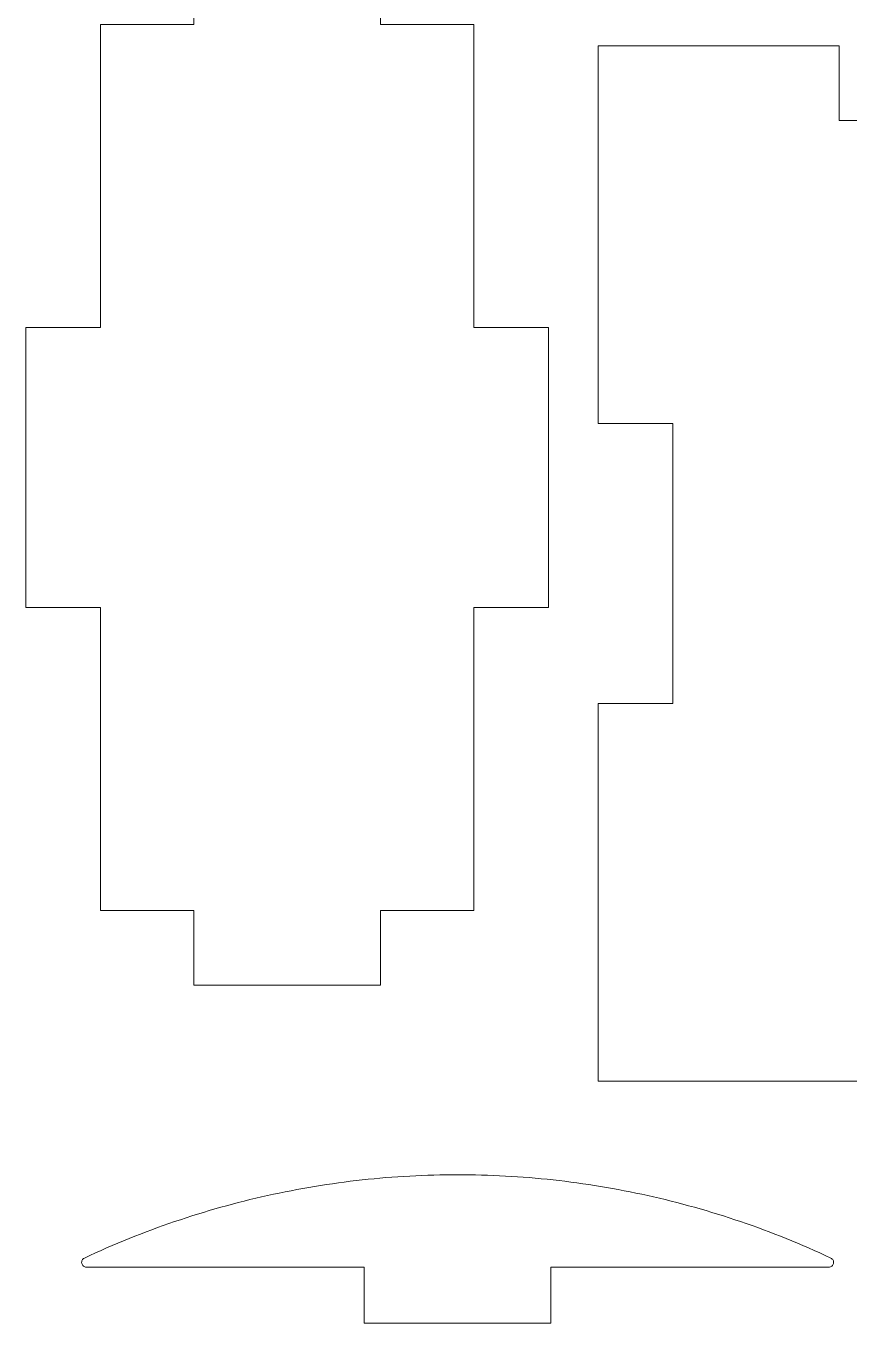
# Model space of a CAD drawing. Header units: millimetres. Extents: x -211 to 190, y -120 to 131.
# Drawn here: x -204.8 to -160.7, y -110.3 to -40.7 of the extents above; entities that cross this region are included whole.
import ezdxf

# ---------------------------------------------------------------- set-up
doc = ezdxf.new("R2010")
doc.units = ezdxf.units.MM
doc.header["$MEASUREMENT"] = 0
doc.layers.add('Camada 1', color=7, linetype='Continuous')

msp = doc.modelspace()

# ---------------------------------------------------------------- linework, layer by layer
at = {"layer": 'Camada 1', "color": 1, "lineweight": 9}
for points, knots in [([(-204.8151, -71.9195), (-204.8151, -71.9195), (-204.8151, -56.9195), (-204.8151, -56.9195), (-204.8151, -56.9195), (-204.8151, -56.9195), (-200.8151, -56.9195), (-200.8151, -56.9195), (-200.8151, -56.9195), (-200.8151, -56.9195), (-200.8151, -40.6695), (-200.8151, -40.6695), (-200.8151, -40.6695), (-200.8151, -40.6695), (-195.8151, -40.6695), (-195.8151, -40.6695), (-195.8151, -40.6695), (-195.8151, -40.6695), (-195.8151, -36.6695), (-195.8151, -36.6695), (-195.8151, -36.6695), (-195.8151, -36.6695), (-185.8151, -36.6695), (-185.8151, -36.6695), (-185.8151, -36.6695), (-185.8151, -36.6695), (-185.8151, -40.6695), (-185.8151, -40.6695), (-185.8151, -40.6695), (-185.8151, -40.6695), (-180.8151, -40.6695), (-180.8151, -40.6695), (-180.8151, -40.6695), (-180.8151, -40.6695), (-180.8151, -56.9195), (-180.8151, -56.9195), (-180.8151, -56.9195), (-180.8151, -56.9195), (-176.8151, -56.9195), (-176.8151, -56.9195), (-176.8151, -56.9195), (-176.8151, -56.9195), (-176.8151, -71.9195), (-176.8151, -71.9195), (-176.8151, -71.9195), (-176.8151, -71.9195), (-180.8151, -71.9195), (-180.8151, -71.9195), (-180.8151, -71.9195), (-180.8151, -71.9195), (-180.8151, -88.1694), (-180.8151, -88.1694), (-180.8151, -88.1694), (-180.8151, -88.1694), (-185.8151, -88.1694), (-185.8151, -88.1694), (-185.8151, -88.1694), (-185.8151, -88.1694), (-185.8151, -92.1694), (-185.8151, -92.1694), (-185.8151, -92.1694), (-185.8151, -92.1694), (-195.8151, -92.1694), (-195.8151, -92.1694), (-195.8151, -92.1694), (-195.8151, -92.1694), (-195.8151, -88.1694), (-195.8151, -88.1694), (-195.8151, -88.1694), (-195.8151, -88.1694), (-200.8151, -88.1694), (-200.8151, -88.1694), (-200.8151, -88.1694), (-200.8151, -88.1694), (-200.8151, -71.9195), (-200.8151, -71.9195), (-200.8151, -71.9195), (-200.8151, -71.9195), (-204.8151, -71.9195), (-204.8151, -71.9195)], [0, 0, 0, 0, 0.047619, 0.047619, 0.047619, 0.047619, 0.0952381, 0.0952381, 0.0952381, 0.0952381, 0.1428571, 0.1428571, 0.1428571, 0.1428571, 0.1904762, 0.1904762, 0.1904762, 0.1904762, 0.2380952, 0.2380952, 0.2380952, 0.2380952, 0.2857143, 0.2857143, 0.2857143, 0.2857143, 0.3333333, 0.3333333, 0.3333333, 0.3333333, 0.3809524, 0.3809524, 0.3809524, 0.3809524, 0.4285714, 0.4285714, 0.4285714, 0.4285714, 0.4761905, 0.4761905, 0.4761905, 0.4761905, 0.5238095, 0.5238095, 0.5238095, 0.5238095, 0.5714286, 0.5714286, 0.5714286, 0.5714286, 0.6190476, 0.6190476, 0.6190476, 0.6190476, 0.6666667, 0.6666667, 0.6666667, 0.6666667, 0.7142857, 0.7142857, 0.7142857, 0.7142857, 0.7619048, 0.7619048, 0.7619048, 0.7619048, 0.8095238, 0.8095238, 0.8095238, 0.8095238, 0.8571429, 0.8571429, 0.8571429, 0.8571429, 0.9047619, 0.9047619, 0.9047619, 0.9047619, 1, 1, 1, 1]), ([(-122.6563, -67.1181), (-122.6563, -67.1181), (-126.6563, -67.1181), (-126.6563, -67.1181), (-126.6563, -67.1181), (-126.6563, -67.1181), (-126.6563, -52.1181), (-126.6563, -52.1181), (-126.6563, -52.1181), (-126.6563, -52.1181), (-122.6563, -52.1181), (-122.6563, -52.1181), (-122.6563, -52.1181), (-122.6563, -52.1181), (-122.6563, -41.8165), (-122.6563, -41.8165), (-122.6563, -41.8165), (-122.6563, -41.8165), (-135.5827, -41.8165), (-135.5827, -41.8165), (-135.5827, -41.8165), (-135.5827, -41.8165), (-135.5827, -45.8165), (-135.5827, -45.8165), (-135.5827, -45.8165), (-135.5827, -45.8165), (-161.2299, -45.8165), (-161.2299, -45.8165), (-161.2299, -45.8165), (-161.2299, -45.8165), (-161.2299, -41.8165), (-161.2299, -41.8165), (-161.2299, -41.8165), (-161.2299, -41.8165), (-174.1562, -41.8165), (-174.1562, -41.8165), (-174.1562, -41.8165), (-174.1562, -41.8165), (-174.1562, -62.0664), (-174.1562, -62.0664), (-174.1562, -62.0664), (-174.1562, -62.0664), (-170.1562, -62.0664), (-170.1562, -62.0664), (-170.1562, -62.0664), (-170.1562, -62.0664), (-170.1562, -77.0664), (-170.1562, -77.0664), (-170.1562, -77.0664), (-170.1562, -77.0664), (-174.1562, -77.0664), (-174.1562, -77.0664), (-174.1562, -77.0664), (-174.1562, -77.0664), (-174.1562, -97.3163), (-174.1562, -97.3163), (-174.1562, -97.3163), (-174.1562, -97.3163), (-156.4062, -97.3163), (-156.4062, -97.3163), (-156.4062, -97.3163), (-156.4062, -97.3163), (-149.0062, -97.3163), (-149.0062, -97.3163), (-149.0062, -97.3163), (-149.0062, -97.3163), (-149.0062, -93.3163), (-149.0062, -93.3163), (-149.0062, -93.3163), (-149.0062, -93.3163), (-137.3817, -93.3163), (-137.3817, -93.3163), (-137.3817, -93.3163), (-137.3817, -93.3163), (-137.3817, -97.3163), (-137.3817, -97.3163), (-137.3817, -97.3163), (-137.3817, -97.3163), (-122.6563, -97.3163), (-122.6563, -97.3163), (-122.6563, -97.3163), (-122.6563, -97.3163), (-122.6563, -77.0664), (-122.6563, -77.0664), (-122.6563, -77.0664), (-122.6563, -77.0664), (-122.6563, -67.1181), (-122.6563, -67.1181)], [0, 0, 0, 0, 0.0434783, 0.0434783, 0.0434783, 0.0434783, 0.0869565, 0.0869565, 0.0869565, 0.0869565, 0.1304348, 0.1304348, 0.1304348, 0.1304348, 0.173913, 0.173913, 0.173913, 0.173913, 0.2173913, 0.2173913, 0.2173913, 0.2173913, 0.2608696, 0.2608696, 0.2608696, 0.2608696, 0.3043478, 0.3043478, 0.3043478, 0.3043478, 0.3478261, 0.3478261, 0.3478261, 0.3478261, 0.3913043, 0.3913043, 0.3913043, 0.3913043, 0.4347826, 0.4347826, 0.4347826, 0.4347826, 0.4782609, 0.4782609, 0.4782609, 0.4782609, 0.5217391, 0.5217391, 0.5217391, 0.5217391, 0.5652174, 0.5652174, 0.5652174, 0.5652174, 0.6086957, 0.6086957, 0.6086957, 0.6086957, 0.6521739, 0.6521739, 0.6521739, 0.6521739, 0.6956522, 0.6956522, 0.6956522, 0.6956522, 0.7391304, 0.7391304, 0.7391304, 0.7391304, 0.7826087, 0.7826087, 0.7826087, 0.7826087, 0.826087, 0.826087, 0.826087, 0.826087, 0.8695652, 0.8695652, 0.8695652, 0.8695652, 0.9130435, 0.9130435, 0.9130435, 0.9130435, 1, 1, 1, 1]), ([(-201.6842, -106.8065), (-201.6842, -106.8065), (-201.3869, -106.668), (-201.3869, -106.668), (-201.3869, -106.668), (-201.3869, -106.668), (-201.0889, -106.5316), (-201.0889, -106.5316), (-201.0889, -106.5316), (-201.0889, -106.5316), (-200.7903, -106.3974), (-200.7903, -106.3974), (-200.7903, -106.3974), (-200.7903, -106.3974), (-200.4909, -106.2654), (-200.4909, -106.2654), (-200.4909, -106.2654), (-200.4909, -106.2654), (-200.1908, -106.1356), (-200.1908, -106.1356), (-200.1908, -106.1356), (-200.1908, -106.1356), (-199.8901, -106.008), (-199.8901, -106.008), (-199.8901, -106.008), (-199.8901, -106.008), (-199.5887, -105.8825), (-199.5887, -105.8825), (-199.5887, -105.8825), (-199.5887, -105.8825), (-199.2866, -105.7592), (-199.2866, -105.7592), (-199.2866, -105.7592), (-199.2866, -105.7592), (-198.9839, -105.6382), (-198.9839, -105.6382), (-198.9839, -105.6382), (-198.9839, -105.6382), (-198.6806, -105.5192), (-198.6806, -105.5192), (-198.6806, -105.5192), (-198.6806, -105.5192), (-198.3766, -105.4025), (-198.3766, -105.4025), (-198.3766, -105.4025), (-198.3766, -105.4025), (-198.0721, -105.288), (-198.0721, -105.288), (-198.0721, -105.288), (-198.0721, -105.288), (-197.7669, -105.1756), (-197.7669, -105.1756), (-197.7669, -105.1756), (-197.7669, -105.1756), (-197.4612, -105.0654), (-197.4612, -105.0654), (-197.4612, -105.0654), (-197.4612, -105.0654), (-197.1549, -104.9574), (-197.1549, -104.9574), (-197.1549, -104.9574), (-197.1549, -104.9574), (-196.848, -104.8516), (-196.848, -104.8516), (-196.848, -104.8516), (-196.848, -104.8516), (-196.5406, -104.748), (-196.5406, -104.748), (-196.5406, -104.748), (-196.5406, -104.748), (-196.2326, -104.6465), (-196.2326, -104.6465), (-196.2326, -104.6465), (-196.2326, -104.6465), (-195.9241, -104.5473), (-195.9241, -104.5473), (-195.9241, -104.5473), (-195.9241, -104.5473), (-195.6151, -104.4502), (-195.6151, -104.4502), (-195.6151, -104.4502), (-195.6151, -104.4502), (-195.3056, -104.3553), (-195.3056, -104.3553), (-195.3056, -104.3553), (-195.3056, -104.3553), (-194.9956, -104.2625), (-194.9956, -104.2625), (-194.9956, -104.2625), (-194.9956, -104.2625), (-194.6852, -104.172), (-194.6852, -104.172), (-194.6852, -104.172), (-194.6852, -104.172), (-194.3742, -104.0836), (-194.3742, -104.0836), (-194.3742, -104.0836), (-194.3742, -104.0836), (-194.0628, -103.9974), (-194.0628, -103.9974), (-194.0628, -103.9974), (-194.0628, -103.9974), (-193.7509, -103.9134), (-193.7509, -103.9134), (-193.7509, -103.9134), (-193.7509, -103.9134), (-193.4387, -103.8316), (-193.4387, -103.8316), (-193.4387, -103.8316), (-193.4387, -103.8316), (-193.1259, -103.752), (-193.1259, -103.752), (-193.1259, -103.752), (-193.1259, -103.752), (-192.8128, -103.6745), (-192.8128, -103.6745), (-192.8128, -103.6745), (-192.8128, -103.6745), (-192.4993, -103.5993), (-192.4993, -103.5993), (-192.4993, -103.5993), (-192.4993, -103.5993), (-192.1854, -103.5262), (-192.1854, -103.5262), (-192.1854, -103.5262), (-192.1854, -103.5262), (-191.8711, -103.4553), (-191.8711, -103.4553), (-191.8711, -103.4553), (-191.8711, -103.4553), (-191.5564, -103.3865), (-191.5564, -103.3865), (-191.5564, -103.3865), (-191.5564, -103.3865), (-191.2414, -103.32), (-191.2414, -103.32), (-191.2414, -103.32), (-191.2414, -103.32), (-190.926, -103.2556), (-190.926, -103.2556), (-190.926, -103.2556), (-190.926, -103.2556), (-190.6103, -103.1934), (-190.6103, -103.1934), (-190.6103, -103.1934), (-190.6103, -103.1934), (-190.2943, -103.1334), (-190.2943, -103.1334), (-190.2943, -103.1334), (-190.2943, -103.1334), (-189.978, -103.0756), (-189.978, -103.0756), (-189.978, -103.0756), (-189.978, -103.0756), (-189.6614, -103.02), (-189.6614, -103.02), (-189.6614, -103.02), (-189.6614, -103.02), (-189.3445, -102.9665), (-189.3445, -102.9665), (-189.3445, -102.9665), (-189.3445, -102.9665), (-189.0273, -102.9153), (-189.0273, -102.9153), (-189.0273, -102.9153), (-189.0273, -102.9153), (-188.7099, -102.8662), (-188.7099, -102.8662), (-188.7099, -102.8662), (-188.7099, -102.8662), (-188.3922, -102.8193), (-188.3922, -102.8193), (-188.3922, -102.8193), (-188.3922, -102.8193), (-188.0742, -102.7745), (-188.0742, -102.7745), (-188.0742, -102.7745), (-188.0742, -102.7745), (-187.756, -102.732), (-187.756, -102.732), (-187.756, -102.732), (-187.756, -102.732), (-187.4377, -102.6916), (-187.4377, -102.6916), (-187.4377, -102.6916), (-187.4377, -102.6916), (-187.1191, -102.6534), (-187.1191, -102.6534), (-187.1191, -102.6534), (-187.1191, -102.6534), (-186.8003, -102.6174), (-186.8003, -102.6174), (-186.8003, -102.6174), (-186.8003, -102.6174), (-186.4813, -102.5836), (-186.4813, -102.5836), (-186.4813, -102.5836), (-186.4813, -102.5836), (-186.1622, -102.552), (-186.1622, -102.552), (-186.1622, -102.552), (-186.1622, -102.552), (-185.8429, -102.5225), (-185.8429, -102.5225), (-185.8429, -102.5225), (-185.8429, -102.5225), (-185.5234, -102.4953), (-185.5234, -102.4953), (-185.5234, -102.4953), (-185.5234, -102.4953), (-185.2038, -102.4702), (-185.2038, -102.4702), (-185.2038, -102.4702), (-185.2038, -102.4702), (-184.8841, -102.4473), (-184.8841, -102.4473), (-184.8841, -102.4473), (-184.8841, -102.4473), (-184.5643, -102.4265), (-184.5643, -102.4265), (-184.5643, -102.4265), (-184.5643, -102.4265), (-184.2444, -102.408), (-184.2444, -102.408), (-184.2444, -102.408), (-184.2444, -102.408), (-183.9243, -102.3916), (-183.9243, -102.3916), (-183.9243, -102.3916), (-183.9243, -102.3916), (-183.6042, -102.3775), (-183.6042, -102.3775), (-183.6042, -102.3775), (-183.6042, -102.3775), (-183.2841, -102.3655), (-183.2841, -102.3655), (-183.2841, -102.3655), (-183.2841, -102.3655), (-182.9638, -102.3556), (-182.9638, -102.3556), (-182.9638, -102.3556), (-182.9638, -102.3556), (-182.6436, -102.348), (-182.6436, -102.348), (-182.6436, -102.348), (-182.6436, -102.348), (-182.3233, -102.3425), (-182.3233, -102.3425), (-182.3233, -102.3425), (-182.3233, -102.3425), (-182.0029, -102.3393), (-182.0029, -102.3393), (-182.0029, -102.3393), (-182.0029, -102.3393), (-181.6826, -102.3382), (-181.6826, -102.3382), (-181.6826, -102.3382), (-181.6826, -102.3382), (-181.3622, -102.3393), (-181.3622, -102.3393), (-181.3622, -102.3393), (-181.3622, -102.3393), (-181.0419, -102.3425), (-181.0419, -102.3425), (-181.0419, -102.3425), (-181.0419, -102.3425), (-180.7216, -102.348), (-180.7216, -102.348), (-180.7216, -102.348), (-180.7216, -102.348), (-180.4013, -102.3556), (-180.4013, -102.3556), (-180.4013, -102.3556), (-180.4013, -102.3556), (-180.0811, -102.3655), (-180.0811, -102.3655), (-180.0811, -102.3655), (-180.0811, -102.3655), (-179.7609, -102.3775), (-179.7609, -102.3775), (-179.7609, -102.3775), (-179.7609, -102.3775), (-179.4408, -102.3916), (-179.4408, -102.3916), (-179.4408, -102.3916), (-179.4408, -102.3916), (-179.1208, -102.408), (-179.1208, -102.408), (-179.1208, -102.408), (-179.1208, -102.408), (-178.8009, -102.4266), (-178.8009, -102.4266), (-178.8009, -102.4266), (-178.8009, -102.4266), (-178.481, -102.4473), (-178.481, -102.4473), (-178.481, -102.4473), (-178.481, -102.4473), (-178.1613, -102.4702), (-178.1613, -102.4702), (-178.1613, -102.4702), (-178.1613, -102.4702), (-177.8417, -102.4953), (-177.8417, -102.4953), (-177.8417, -102.4953), (-177.8417, -102.4953), (-177.5223, -102.5226), (-177.5223, -102.5226), (-177.5223, -102.5226), (-177.5223, -102.5226), (-177.203, -102.552), (-177.203, -102.552), (-177.203, -102.552), (-177.203, -102.552), (-176.8838, -102.5836), (-176.8838, -102.5836), (-176.8838, -102.5836), (-176.8838, -102.5836), (-176.5649, -102.6175), (-176.5649, -102.6175), (-176.5649, -102.6175), (-176.5649, -102.6175), (-176.2461, -102.6535), (-176.2461, -102.6535), (-176.2461, -102.6535), (-176.2461, -102.6535), (-175.9275, -102.6916), (-175.9275, -102.6916), (-175.9275, -102.6916), (-175.9275, -102.6916), (-175.6091, -102.732), (-175.6091, -102.732), (-175.6091, -102.732), (-175.6091, -102.732), (-175.2909, -102.7746), (-175.2909, -102.7746), (-175.2909, -102.7746), (-175.2909, -102.7746), (-174.973, -102.8193), (-174.973, -102.8193), (-174.973, -102.8193), (-174.973, -102.8193), (-174.6553, -102.8662), (-174.6553, -102.8662), (-174.6553, -102.8662), (-174.6553, -102.8662), (-174.3379, -102.9153), (-174.3379, -102.9153), (-174.3379, -102.9153), (-174.3379, -102.9153), (-174.0207, -102.9666), (-174.0207, -102.9666), (-174.0207, -102.9666), (-174.0207, -102.9666), (-173.7038, -103.02), (-173.7038, -103.02), (-173.7038, -103.02), (-173.7038, -103.02), (-173.3872, -103.0757), (-173.3872, -103.0757), (-173.3872, -103.0757), (-173.3872, -103.0757), (-173.0708, -103.1335), (-173.0708, -103.1335), (-173.0708, -103.1335), (-173.0708, -103.1335), (-172.7548, -103.1935), (-172.7548, -103.1935), (-172.7548, -103.1935), (-172.7548, -103.1935), (-172.4391, -103.2557), (-172.4391, -103.2557), (-172.4391, -103.2557), (-172.4391, -103.2557), (-172.1238, -103.32), (-172.1238, -103.32), (-172.1238, -103.32), (-172.1238, -103.32), (-171.8088, -103.3866), (-171.8088, -103.3866), (-171.8088, -103.3866), (-171.8088, -103.3866), (-171.4941, -103.4553), (-171.4941, -103.4553), (-171.4941, -103.4553), (-171.4941, -103.4553), (-171.1798, -103.5262), (-171.1798, -103.5262), (-171.1798, -103.5262), (-171.1798, -103.5262), (-170.8659, -103.5993), (-170.8659, -103.5993), (-170.8659, -103.5993), (-170.8659, -103.5993), (-170.5524, -103.6746), (-170.5524, -103.6746), (-170.5524, -103.6746), (-170.5524, -103.6746), (-170.2392, -103.752), (-170.2392, -103.752), (-170.2392, -103.752), (-170.2392, -103.752), (-169.9265, -103.8317), (-169.9265, -103.8317), (-169.9265, -103.8317), (-169.9265, -103.8317), (-169.6142, -103.9135), (-169.6142, -103.9135), (-169.6142, -103.9135), (-169.6142, -103.9135), (-169.3024, -103.9975), (-169.3024, -103.9975), (-169.3024, -103.9975), (-169.3024, -103.9975), (-168.991, -104.0837), (-168.991, -104.0837), (-168.991, -104.0837), (-168.991, -104.0837), (-168.68, -104.172), (-168.68, -104.172), (-168.68, -104.172), (-168.68, -104.172), (-168.3696, -104.2626), (-168.3696, -104.2626), (-168.3696, -104.2626), (-168.3696, -104.2626), (-168.0596, -104.3553), (-168.0596, -104.3553), (-168.0596, -104.3553), (-168.0596, -104.3553), (-167.7501, -104.4502), (-167.7501, -104.4502), (-167.7501, -104.4502), (-167.7501, -104.4502), (-167.4411, -104.5473), (-167.4411, -104.5473), (-167.4411, -104.5473), (-167.4411, -104.5473), (-167.1326, -104.6466), (-167.1326, -104.6466), (-167.1326, -104.6466), (-167.1326, -104.6466), (-166.8246, -104.748), (-166.8246, -104.748), (-166.8246, -104.748), (-166.8246, -104.748), (-166.5172, -104.8517), (-166.5172, -104.8517), (-166.5172, -104.8517), (-166.5172, -104.8517), (-166.2103, -104.9575), (-166.2103, -104.9575), (-166.2103, -104.9575), (-166.2103, -104.9575), (-165.904, -105.0655), (-165.904, -105.0655), (-165.904, -105.0655), (-165.904, -105.0655), (-165.5983, -105.1757), (-165.5983, -105.1757), (-165.5983, -105.1757), (-165.5983, -105.1757), (-165.2931, -105.2881), (-165.2931, -105.2881), (-165.2931, -105.2881), (-165.2931, -105.2881), (-164.9886, -105.4026), (-164.9886, -105.4026), (-164.9886, -105.4026), (-164.9886, -105.4026), (-164.6846, -105.5193), (-164.6846, -105.5193), (-164.6846, -105.5193), (-164.6846, -105.5193), (-164.3813, -105.6382), (-164.3813, -105.6382), (-164.3813, -105.6382), (-164.3813, -105.6382), (-164.0786, -105.7593), (-164.0786, -105.7593), (-164.0786, -105.7593), (-164.0786, -105.7593), (-163.7765, -105.8826), (-163.7765, -105.8826), (-163.7765, -105.8826), (-163.7765, -105.8826), (-163.4751, -106.0081), (-163.4751, -106.0081), (-163.4751, -106.0081), (-163.4751, -106.0081), (-163.1744, -106.1357), (-163.1744, -106.1357), (-163.1744, -106.1357), (-163.1744, -106.1357), (-162.8743, -106.2655), (-162.8743, -106.2655), (-162.8743, -106.2655), (-162.8743, -106.2655), (-162.575, -106.3975), (-162.575, -106.3975), (-162.575, -106.3975), (-162.575, -106.3975), (-162.2763, -106.5317), (-162.2763, -106.5317), (-162.2763, -106.5317), (-162.2763, -106.5317), (-161.9783, -106.6681), (-161.9783, -106.6681), (-161.9783, -106.6681), (-161.9783, -106.6681), (-161.6811, -106.8066), (-161.6811, -106.8066), (-161.6811, -106.8066), (-161.6811, -106.8066), (-161.6428, -106.8287), (-161.6428, -106.8287), (-161.6428, -106.8287), (-161.6428, -106.8287), (-161.6097, -106.8562), (-161.6097, -106.8562), (-161.6097, -106.8562), (-161.6097, -106.8562), (-161.5822, -106.8883), (-161.5822, -106.8883), (-161.5822, -106.8883), (-161.5822, -106.8883), (-161.5606, -106.9243), (-161.5606, -106.9243), (-161.5606, -106.9243), (-161.5606, -106.9243), (-161.5454, -106.9633), (-161.5454, -106.9633), (-161.5454, -106.9633), (-161.5454, -106.9633), (-161.5368, -107.0047), (-161.5368, -107.0047), (-161.5368, -107.0047), (-161.5368, -107.0047), (-161.5353, -107.0478), (-161.5353, -107.0478), (-161.5353, -107.0478), (-161.5353, -107.0478), (-161.5413, -107.0916), (-161.5413, -107.0916), (-161.5413, -107.0916), (-161.5413, -107.0916), (-161.5545, -107.1339), (-161.5545, -107.1339), (-161.5545, -107.1339), (-161.5545, -107.1339), (-161.5741, -107.1723), (-161.5741, -107.1723), (-161.5741, -107.1723), (-161.5741, -107.1723), (-161.5994, -107.2063), (-161.5994, -107.2063), (-161.5994, -107.2063), (-161.5994, -107.2063), (-161.6299, -107.2352), (-161.6299, -107.2352), (-161.6299, -107.2352), (-161.6299, -107.2352), (-161.6647, -107.2587), (-161.6647, -107.2587), (-161.6647, -107.2587), (-161.6647, -107.2587), (-161.7034, -107.2761), (-161.7034, -107.2761), (-161.7034, -107.2761), (-161.7034, -107.2761), (-161.7451, -107.2869), (-161.7451, -107.2869), (-161.7451, -107.2869), (-161.7451, -107.2869), (-161.7893, -107.2906), (-161.7893, -107.2906), (-161.7893, -107.2906), (-161.7893, -107.2906), (-176.6827, -107.2906), (-176.6827, -107.2906), (-176.6827, -107.2906), (-176.6827, -107.2906), (-176.6827, -110.2906), (-176.6827, -110.2906), (-176.6827, -110.2906), (-176.6827, -110.2906), (-186.6827, -110.2906), (-186.6827, -110.2906), (-186.6827, -110.2906), (-186.6827, -110.2906), (-186.6827, -107.2906), (-186.6827, -107.2906), (-186.6827, -107.2906), (-186.6827, -107.2906), (-201.576, -107.2906), (-201.576, -107.2906), (-201.576, -107.2906), (-201.576, -107.2906), (-201.6202, -107.2869), (-201.6202, -107.2869), (-201.6202, -107.2869), (-201.6202, -107.2869), (-201.6619, -107.276), (-201.6619, -107.276), (-201.6619, -107.276), (-201.6619, -107.276), (-201.7005, -107.2586), (-201.7005, -107.2586), (-201.7005, -107.2586), (-201.7005, -107.2586), (-201.7354, -107.2352), (-201.7354, -107.2352), (-201.7354, -107.2352), (-201.7354, -107.2352), (-201.7658, -107.2062), (-201.7658, -107.2062), (-201.7658, -107.2062), (-201.7658, -107.2062), (-201.7912, -107.1722), (-201.7912, -107.1722), (-201.7912, -107.1722), (-201.7912, -107.1722), (-201.8108, -107.1338), (-201.8108, -107.1338), (-201.8108, -107.1338), (-201.8108, -107.1338), (-201.824, -107.0914), (-201.824, -107.0914), (-201.824, -107.0914), (-201.824, -107.0914), (-201.8299, -107.0476), (-201.8299, -107.0476), (-201.8299, -107.0476), (-201.8299, -107.0476), (-201.8283, -107.0046), (-201.8283, -107.0046), (-201.8283, -107.0046), (-201.8283, -107.0046), (-201.8198, -106.9632), (-201.8198, -106.9632), (-201.8198, -106.9632), (-201.8198, -106.9632), (-201.8045, -106.9241), (-201.8045, -106.9241), (-201.8045, -106.9241), (-201.8045, -106.9241), (-201.783, -106.8882), (-201.783, -106.8882), (-201.783, -106.8882), (-201.783, -106.8882), (-201.7555, -106.8561), (-201.7555, -106.8561), (-201.7555, -106.8561), (-201.7555, -106.8561), (-201.7224, -106.8286), (-201.7224, -106.8286), (-201.7224, -106.8286), (-201.7224, -106.8286), (-201.6842, -106.8065), (-201.6842, -106.8065)], [0, 0, 0, 0, 0.0060241, 0.0060241, 0.0060241, 0.0060241, 0.0120482, 0.0120482, 0.0120482, 0.0120482, 0.0180723, 0.0180723, 0.0180723, 0.0180723, 0.0240964, 0.0240964, 0.0240964, 0.0240964, 0.0301205, 0.0301205, 0.0301205, 0.0301205, 0.0361446, 0.0361446, 0.0361446, 0.0361446, 0.0421687, 0.0421687, 0.0421687, 0.0421687, 0.0481928, 0.0481928, 0.0481928, 0.0481928, 0.0542169, 0.0542169, 0.0542169, 0.0542169, 0.060241, 0.060241, 0.060241, 0.060241, 0.0662651, 0.0662651, 0.0662651, 0.0662651, 0.0722892, 0.0722892, 0.0722892, 0.0722892, 0.0783133, 0.0783133, 0.0783133, 0.0783133, 0.0843373, 0.0843373, 0.0843373, 0.0843373, 0.0903614, 0.0903614, 0.0903614, 0.0903614, 0.0963855, 0.0963855, 0.0963855, 0.0963855, 0.1024096, 0.1024096, 0.1024096, 0.1024096, 0.1084337, 0.1084337, 0.1084337, 0.1084337, 0.1144578, 0.1144578, 0.1144578, 0.1144578, 0.1204819, 0.1204819, 0.1204819, 0.1204819, 0.126506, 0.126506, 0.126506, 0.126506, 0.1325301, 0.1325301, 0.1325301, 0.1325301, 0.1385542, 0.1385542, 0.1385542, 0.1385542, 0.1445783, 0.1445783, 0.1445783, 0.1445783, 0.1506024, 0.1506024, 0.1506024, 0.1506024, 0.1566265, 0.1566265, 0.1566265, 0.1566265, 0.1626506, 0.1626506, 0.1626506, 0.1626506, 0.1686747, 0.1686747, 0.1686747, 0.1686747, 0.1746988, 0.1746988, 0.1746988, 0.1746988, 0.1807229, 0.1807229, 0.1807229, 0.1807229, 0.186747, 0.186747, 0.186747, 0.186747, 0.1927711, 0.1927711, 0.1927711, 0.1927711, 0.1987952, 0.1987952, 0.1987952, 0.1987952, 0.2048193, 0.2048193, 0.2048193, 0.2048193, 0.2108434, 0.2108434, 0.2108434, 0.2108434, 0.2168675, 0.2168675, 0.2168675, 0.2168675, 0.2228916, 0.2228916, 0.2228916, 0.2228916, 0.2289157, 0.2289157, 0.2289157, 0.2289157, 0.2349398, 0.2349398, 0.2349398, 0.2349398, 0.2409639, 0.2409639, 0.2409639, 0.2409639, 0.246988, 0.246988, 0.246988, 0.246988, 0.253012, 0.253012, 0.253012, 0.253012, 0.2590361, 0.2590361, 0.2590361, 0.2590361, 0.2650602, 0.2650602, 0.2650602, 0.2650602, 0.2710843, 0.2710843, 0.2710843, 0.2710843, 0.2771084, 0.2771084, 0.2771084, 0.2771084, 0.2831325, 0.2831325, 0.2831325, 0.2831325, 0.2891566, 0.2891566, 0.2891566, 0.2891566, 0.2951807, 0.2951807, 0.2951807, 0.2951807, 0.3012048, 0.3012048, 0.3012048, 0.3012048, 0.3072289, 0.3072289, 0.3072289, 0.3072289, 0.313253, 0.313253, 0.313253, 0.313253, 0.3192771, 0.3192771, 0.3192771, 0.3192771, 0.3253012, 0.3253012, 0.3253012, 0.3253012, 0.3313253, 0.3313253, 0.3313253, 0.3313253, 0.3373494, 0.3373494, 0.3373494, 0.3373494, 0.3433735, 0.3433735, 0.3433735, 0.3433735, 0.3493976, 0.3493976, 0.3493976, 0.3493976, 0.3554217, 0.3554217, 0.3554217, 0.3554217, 0.3614458, 0.3614458, 0.3614458, 0.3614458, 0.3674699, 0.3674699, 0.3674699, 0.3674699, 0.373494, 0.373494, 0.373494, 0.373494, 0.3795181, 0.3795181, 0.3795181, 0.3795181, 0.3855422, 0.3855422, 0.3855422, 0.3855422, 0.3915663, 0.3915663, 0.3915663, 0.3915663, 0.3975904, 0.3975904, 0.3975904, 0.3975904, 0.4036145, 0.4036145, 0.4036145, 0.4036145, 0.4096386, 0.4096386, 0.4096386, 0.4096386, 0.4156627, 0.4156627, 0.4156627, 0.4156627, 0.4216867, 0.4216867, 0.4216867, 0.4216867, 0.4277108, 0.4277108, 0.4277108, 0.4277108, 0.4337349, 0.4337349, 0.4337349, 0.4337349, 0.439759, 0.439759, 0.439759, 0.439759, 0.4457831, 0.4457831, 0.4457831, 0.4457831, 0.4518072, 0.4518072, 0.4518072, 0.4518072, 0.4578313, 0.4578313, 0.4578313, 0.4578313, 0.4638554, 0.4638554, 0.4638554, 0.4638554, 0.4698795, 0.4698795, 0.4698795, 0.4698795, 0.4759036, 0.4759036, 0.4759036, 0.4759036, 0.4819277, 0.4819277, 0.4819277, 0.4819277, 0.4879518, 0.4879518, 0.4879518, 0.4879518, 0.4939759, 0.4939759, 0.4939759, 0.4939759, 0.5, 0.5, 0.5, 0.5, 0.5060241, 0.5060241, 0.5060241, 0.5060241, 0.5120482, 0.5120482, 0.5120482, 0.5120482, 0.5180723, 0.5180723, 0.5180723, 0.5180723, 0.5240964, 0.5240964, 0.5240964, 0.5240964, 0.5301205, 0.5301205, 0.5301205, 0.5301205, 0.5361446, 0.5361446, 0.5361446, 0.5361446, 0.5421687, 0.5421687, 0.5421687, 0.5421687, 0.5481928, 0.5481928, 0.5481928, 0.5481928, 0.5542169, 0.5542169, 0.5542169, 0.5542169, 0.560241, 0.560241, 0.560241, 0.560241, 0.5662651, 0.5662651, 0.5662651, 0.5662651, 0.5722892, 0.5722892, 0.5722892, 0.5722892, 0.5783133, 0.5783133, 0.5783133, 0.5783133, 0.5843373, 0.5843373, 0.5843373, 0.5843373, 0.5903614, 0.5903614, 0.5903614, 0.5903614, 0.5963855, 0.5963855, 0.5963855, 0.5963855, 0.6024096, 0.6024096, 0.6024096, 0.6024096, 0.6084337, 0.6084337, 0.6084337, 0.6084337, 0.6144578, 0.6144578, 0.6144578, 0.6144578, 0.6204819, 0.6204819, 0.6204819, 0.6204819, 0.626506, 0.626506, 0.626506, 0.626506, 0.6325301, 0.6325301, 0.6325301, 0.6325301, 0.6385542, 0.6385542, 0.6385542, 0.6385542, 0.6445783, 0.6445783, 0.6445783, 0.6445783, 0.6506024, 0.6506024, 0.6506024, 0.6506024, 0.6566265, 0.6566265, 0.6566265, 0.6566265, 0.6626506, 0.6626506, 0.6626506, 0.6626506, 0.6686747, 0.6686747, 0.6686747, 0.6686747, 0.6746988, 0.6746988, 0.6746988, 0.6746988, 0.6807229, 0.6807229, 0.6807229, 0.6807229, 0.686747, 0.686747, 0.686747, 0.686747, 0.6927711, 0.6927711, 0.6927711, 0.6927711, 0.6987952, 0.6987952, 0.6987952, 0.6987952, 0.7048193, 0.7048193, 0.7048193, 0.7048193, 0.7108434, 0.7108434, 0.7108434, 0.7108434, 0.7168675, 0.7168675, 0.7168675, 0.7168675, 0.7228916, 0.7228916, 0.7228916, 0.7228916, 0.7289157, 0.7289157, 0.7289157, 0.7289157, 0.7349398, 0.7349398, 0.7349398, 0.7349398, 0.7409639, 0.7409639, 0.7409639, 0.7409639, 0.746988, 0.746988, 0.746988, 0.746988, 0.753012, 0.753012, 0.753012, 0.753012, 0.7590361, 0.7590361, 0.7590361, 0.7590361, 0.7650602, 0.7650602, 0.7650602, 0.7650602, 0.7710843, 0.7710843, 0.7710843, 0.7710843, 0.7771084, 0.7771084, 0.7771084, 0.7771084, 0.7831325, 0.7831325, 0.7831325, 0.7831325, 0.7891566, 0.7891566, 0.7891566, 0.7891566, 0.7951807, 0.7951807, 0.7951807, 0.7951807, 0.8012048, 0.8012048, 0.8012048, 0.8012048, 0.8072289, 0.8072289, 0.8072289, 0.8072289, 0.813253, 0.813253, 0.813253, 0.813253, 0.8192771, 0.8192771, 0.8192771, 0.8192771, 0.8253012, 0.8253012, 0.8253012, 0.8253012, 0.8313253, 0.8313253, 0.8313253, 0.8313253, 0.8373494, 0.8373494, 0.8373494, 0.8373494, 0.8433735, 0.8433735, 0.8433735, 0.8433735, 0.8493976, 0.8493976, 0.8493976, 0.8493976, 0.8554217, 0.8554217, 0.8554217, 0.8554217, 0.8614458, 0.8614458, 0.8614458, 0.8614458, 0.8674699, 0.8674699, 0.8674699, 0.8674699, 0.873494, 0.873494, 0.873494, 0.873494, 0.8795181, 0.8795181, 0.8795181, 0.8795181, 0.8855422, 0.8855422, 0.8855422, 0.8855422, 0.8915663, 0.8915663, 0.8915663, 0.8915663, 0.8975904, 0.8975904, 0.8975904, 0.8975904, 0.9036145, 0.9036145, 0.9036145, 0.9036145, 0.9096386, 0.9096386, 0.9096386, 0.9096386, 0.9156627, 0.9156627, 0.9156627, 0.9156627, 0.9216867, 0.9216867, 0.9216867, 0.9216867, 0.9277108, 0.9277108, 0.9277108, 0.9277108, 0.9337349, 0.9337349, 0.9337349, 0.9337349, 0.939759, 0.939759, 0.939759, 0.939759, 0.9457831, 0.9457831, 0.9457831, 0.9457831, 0.9518072, 0.9518072, 0.9518072, 0.9518072, 0.9578313, 0.9578313, 0.9578313, 0.9578313, 0.9638554, 0.9638554, 0.9638554, 0.9638554, 0.9698795, 0.9698795, 0.9698795, 0.9698795, 0.9759036, 0.9759036, 0.9759036, 0.9759036, 0.9819277, 0.9819277, 0.9819277, 0.9819277, 0.9879518, 0.9879518, 0.9879518, 0.9879518, 1, 1, 1, 1])]:
    msp.add_open_spline(points, degree=3, knots=knots, dxfattribs=at)

doc.saveas('drawing.dxf')
